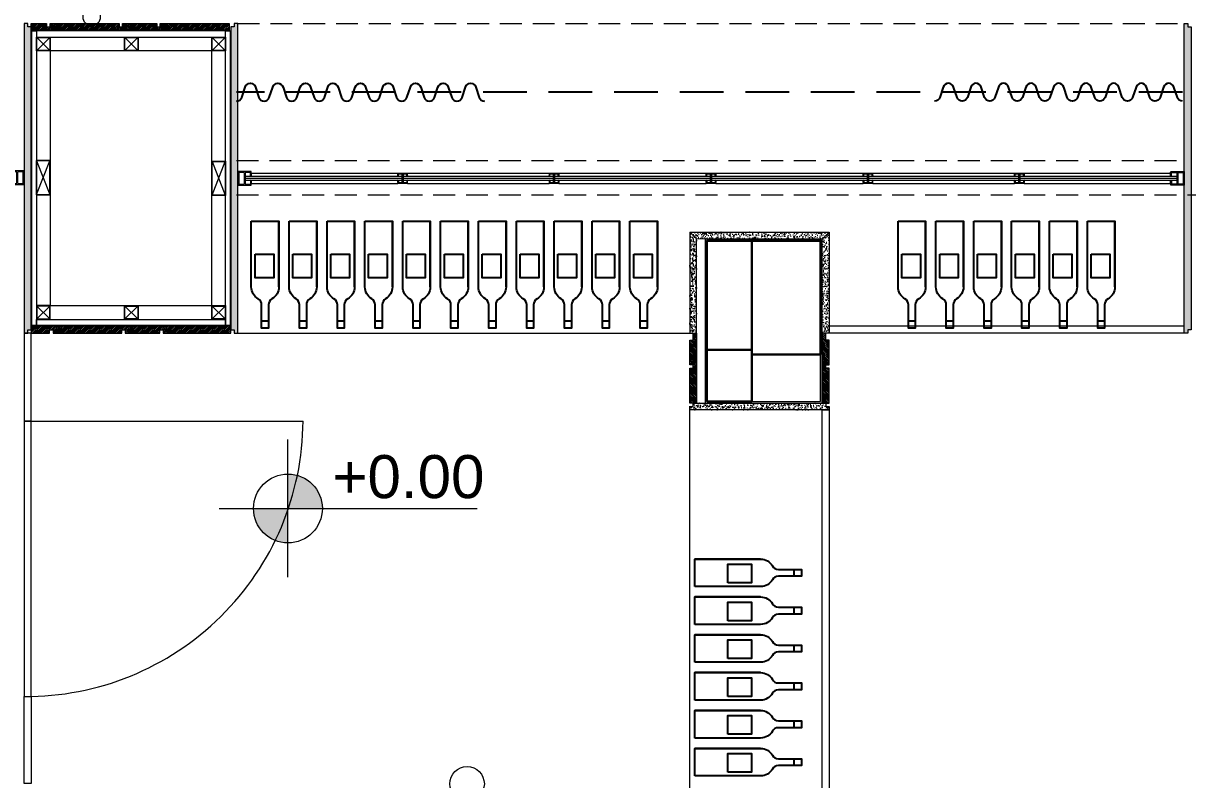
# Model space of a CAD drawing. Header units: centimetres. Extents: x 5488 to 20269, y -31398 to -19684.
# Drawn here: x 17620.4 to 17958.7, y -24178.9 to -23959.2 of the extents above; entities that cross this region are included whole.
import ezdxf
from ezdxf.enums import TextEntityAlignment as Align

# ---------------------------------------------------------------- set-up
doc = ezdxf.new("R2010")
doc.units = ezdxf.units.CM
doc.linetypes.add('HIDDEN', pattern=[9.525, 6.35, -3.175])
doc.linetypes.add('HIDDENX2', pattern=[19.05, 12.7, -6.35])
doc.layers.add('0-LNS-VLF-PERDE', color=10, linetype='Continuous')
doc.layers.add('parke', color=21, linetype='Continuous')
for name, color, linetype, lineweight in [('CRC_plan_kot', 4, 'Continuous', 20), ('CRC_plan_kot_isim', 3, 'Continuous', 20), ('xxx_Auto_DIMENSION_INTERIOR', 33, 'Continuous', 0), ('xxx_Auto_Dograma_Metal', 157, 'Continuous', 0), ('xxx_Auto_Element_Dograma Cam', 140, 'Continuous', 9), ('xxx_Auto_Element_Dograma Metal', 211, 'Continuous', 20), ('xxx_Auto_Kaplama_Ahşap', 34, 'Continuous', 0), ('xxx_Auto_Kaplama_Ahşap Tarama', 16, 'Continuous', 5), ('xxx_Auto_Kaplama_Mermer', 43, 'Continuous', 13), ('xxx_Auto_Kaplama_Siva Sap', 253, 'Continuous', 13), ('xxx_Auto_Konstruksiyon_Metal', 141, 'Continuous', 0), ('xxx_Auto_Merdiven_Merdiven', 163, 'Continuous', 15), ('xxx_Auto_Mobilya_Ahsap', 34, 'Continuous', 20), ('xxx_Auto_Mobilya_Metal', 132, 'Continuous', 20), ('xxx_Auto_Tasiyici_Betonarme', 1, 'Continuous', 30), ('xxx_Auto_Tefris_Silik', 252, 'Continuous', 13), ('xxx_Auto_Tefris_Tefris', 32, 'Continuous', 15), ('xxx_Auto_Yardimci_Yazi', 7, 'Continuous', 9)]:
    doc.layers.add(name, color=color, linetype=linetype, lineweight=lineweight)
doc.layers.add('xxx_Auto_Kaplama_Mermer Tarama', color=7, linetype='Continuous', lineweight=0, true_color=0xadadad)
doc.styles.add('a_Arial-50', font='arial.ttf', dxfattribs={"height": 0.125})
pattern_1 = [(135, (-4828.62247, -30349.1277), (-0.2499999996, -0.2499999996), [])]
pattern_2 = [(135, (-4828.50398, -30338.13014), (-0.2499999996, -0.2499999996), [])]
pattern_3 = [(140, (10220.387, 0), (0.159390855, 1.82184669), [0.1905, -2.0955]), (85, (10220.387, 0), (-1.91056845, -0.35243421), [0.1524, -1.67640584]), (190.451445, (10220.4002, 0.1518), (-1.75117752, 1.46941247), [0.16190009, -1.78090245]), (136.1842, (10219.879, 0), (0.42042328, 2.7107904), [0.28575, -3.14325]), (186.635558, (10219.914, 0.226), (-2.47426125, 2.37404134), [0.24285023, -2.67135608]), (81.184151, (10219.879, 0), (-2.47426125, 2.37404134), [0.22859967, -2.51459732]), (111, (10220.006, 0.254), (1.02265198, 1.51614391), [0.1905, -2.0955]), (56, (10220.006, 0.254), (-1.84187966, 0.61802028), [0.1524, -1.6764]), (161.451445, (10220.0912, 0.3803), (-0.81922769, 2.13416419), [0.16190009, -1.78089938]), (127.5, (10220.38697, 0), (-0.845550389, 0.030886033), [0, -1.65608, 0, -1.7018, 0, -1.68275]), (97.5, (10220.387, 0), (-1.001805748, 0.668196625), [0, -0.97028, 0, -1.61798, 0, -0.64135]), (57.5, (10220.387, -0.5664), (0.05728744, 1.355905952), [0, -0.635, 0, -1.9812, 0, -2.6289]), (47.5, (10220.387, -0.8204), (-0.25426491, 1.481291814), [0, -0.8255, 0, -1.31572, 0, -1.8669])]

# ---------------------------------------------------------------- blocks, each defined once
blk = doc.blocks.new('A$Cb3d25d0a')
at = {"layer": 'xxx_Auto_Konstruksiyon_Metal', "lineweight": 20}
h = blk.add_hatch(color=256, dxfattribs=at)
h.dxf.hatch_style = 1
h.paths.add_polyline_path([(2, 2), (2, -2), (-2, -2), (-2, 2)])
h.paths.add_polyline_path([(1.88, 1.88), (-1.88, 1.88), (-1.88, -1.88), (1.88, -1.88)], flags=16)
for points in [[(2, -2), (2, 2), (-2, 2), (-2, -2)], [(1.88, -1.88), (1.88, 1.88), (-1.88, 1.88), (-1.88, -1.88)]]:
    blk.add_lwpolyline(points, close=True, dxfattribs=at)
for points in [[(1.88, -1.88), (-1.88, 1.88)], [(1.88, 1.88), (-1.88, -1.88)]]:
    blk.add_lwpolyline(points, dxfattribs=at)
blk = doc.blocks.new('*U74')
at = {"layer": 'xxx_Auto_Konstruksiyon_Metal', "color": 0, "xscale": -1, "rotation": 180}
blk.add_blockref('A$Cb3d25d0a', (0, 0), dxfattribs=at)
blk = doc.blocks.new('*U75')
at = {"layer": 'xxx_Auto_Kaplama_Ahşap', "color": 0, "linetype": 'ByBlock', "lineweight": -2, "transparency": 16777216}
blk.add_blockref('*U74', (0, 0), dxfattribs=at)
blk = doc.blocks.new('*U76')
at = {"layer": 'xxx_Auto_Konstruksiyon_Metal', "color": 0, "rotation": 180}
blk.add_blockref('A$Cb3d25d0a', (0, 0), dxfattribs=at)
blk = doc.blocks.new('*U77')
at = {"layer": 'xxx_Auto_Kaplama_Ahşap', "color": 0, "linetype": 'ByBlock', "lineweight": -2, "transparency": 16777216}
blk.add_blockref('*U76', (0, 0), dxfattribs=at)
blk = doc.blocks.new('gizliprofil_e')
at = {"layer": 'xxx_Auto_Element_Dograma Metal'}
for p, q in [((0.05, -2.3), (0.05, 1.1)), ((0.35, -2.3), (0.35, 1.1))]:
    blk.add_line(p, q, dxfattribs=at)
for points in [[(-1.7, -2.6), (2.2, -2.6), (2.2, 1.4), (-1.7, 1.4)], [(-1.5, 0.05), (-1.5, 0.05), (-1.5, 0.05), (-1.5, 1.1)], [(0.05, 1.1), (-1.5, 1.1)], [(0.35, -2.3), (1.9, -2.3), (1.9, 1.1), (0.35, 1.1)], [(-1.5, -1.25), (-1.5, -1.25), (-1.5, -1.25), (-1.5, -2.3)], [(-1.5, -2.3), (0.05, -2.3)]]:
    blk.add_lwpolyline(points, dxfattribs=at)
for centre, radius, start, end in [((3.52, 0.34), 5.32, 168.5228, 183.0808), ((-1.65, 0.24), 0.24, 230.6527, 307.686), ((2.75, -1.6), 4.56, 175.6886, 192.7072), ((-1.65, -1.44), 0.24, 52.3134, 129.3468)]:
    blk.add_arc(centre, radius, start, end, dxfattribs=at)
blk = doc.blocks.new('4X10 PROFİL')
at = {"layer": 'xxx_Auto_Konstruksiyon_Metal'}
h = blk.add_hatch(color=256, dxfattribs=at)
h.dxf.hatch_style = 1
h.paths.add_polyline_path([(6769.8, -31068.3), (6669.8, -31068.3), (6669.8, -31108.3), (6769.8, -31108.3)])
h.paths.add_polyline_path([(6768.8, -31107.3), (6670.8, -31107.3), (6670.8, -31069.3), (6768.8, -31069.3)], flags=16)
for p, q in [((6670.8, -31069.3), (6768.8, -31107.3)), ((6768.8, -31069.3), (6670.8, -31107.3))]:
    blk.add_line(p, q, dxfattribs=at)
for points in [[(6669.8, -31068.3), (6769.8, -31068.3), (6769.8, -31108.3), (6669.8, -31108.3)], [(6670.8, -31069.3), (6768.8, -31069.3), (6768.8, -31107.3), (6670.8, -31107.3)]]:
    blk.add_lwpolyline(points, close=True, dxfattribs=at)
blk = doc.blocks.new('dograma_metal_orta')
at = {"layer": 'xxx_Auto_Element_Dograma Metal'}
for points in [[(-0.5, 1.5), (2.3, 1.5)], [(-0.3, -1.2), (0.75, -1.2), (0.75, 1.2), (-0.3, 1.2)], [(-0.3, 0.65), (-0.3, 0.65), (-0.3, 0.65), (-0.3, 1.2)], [(2.1, 1.2), (1.05, 1.2), (1.05, -1.2), (2.1, -1.2)], [(2.1, 0.65), (2.1, 0.65), (2.1, 0.65), (2.1, 1.2)], [(2.3, -1.5), (-0.5, -1.5)], [(-0.3, -0.65), (-0.3, -0.65), (-0.3, -0.65), (-0.3, -1.2)], [(2.1, -0.65), (2.1, -0.65), (2.1, -0.65), (2.1, -1.2)]]:
    blk.add_lwpolyline(points, dxfattribs=at)
for centre, radius, start, end in [((4.24, 0.52), 4.84, 168.2942, 178.3809), ((-0.45, 0.84), 0.24, 230.6527, 307.686), ((2.25, 0.84), 0.24, 232.314, 309.3473), ((-2.44, 0.52), 4.84, 1.6191, 11.7058), ((-0.45, -0.84), 0.24, 52.3134, 129.3468), ((4.24, -0.52), 4.84, 181.6185, 191.7052), ((2.25, -0.84), 0.24, 50.6532, 127.6866), ((-2.44, -0.52), 4.84, 348.2945, 358.3815)]:
    blk.add_arc(centre, radius, start, end, dxfattribs=at)
blk = doc.blocks.new('*U119')
at = {"layer": '0-LNS-VLF-PERDE', "ltscale": 4}
for points in [[(-167.48, 3.42, 0.322823), (-165.98, 4.5), (-164.98, 7.5, -0.720759), (-161.98, 7.5), (-160.98, 4.5, 0.720759), (-157.98, 4.5), (-156.98, 7.5, -0.322823), (-155.48, 8.58, -0.322823), (-153.98, 7.5), (-152.98, 4.5, 0.720759), (-149.98, 4.5), (-148.98, 7.5, -0.720759), (-145.98, 7.5), (-144.98, 4.5, 0.720759), (-141.98, 4.5), (-140.98, 7.5, -0.322823), (-139.48, 8.58, -0.322823), (-137.98, 7.5), (-136.98, 4.5, 0.720759), (-133.98, 4.5), (-132.98, 7.5, -0.720759), (-129.98, 7.5), (-128.98, 4.5, 0.720759), (-125.98, 4.5), (-124.98, 7.5, -0.322823), (-123.48, 8.58, -0.322823), (-121.98, 7.5), (-120.98, 4.5, 0.720759), (-117.98, 4.5), (-116.98, 7.5, -0.720759), (-113.98, 7.5), (-112.98, 4.5, 0.322823), (-111.48, 3.42, 0.322823), (-109.98, 4.5), (-108.98, 7.5, -0.720759), (-105.98, 7.5), (-104.98, 4.5, 0.720759), (-101.98, 4.5), (-100.98, 7.5, -0.322823), (-99.48, 8.58, -0.322823), (-97.98, 7.5), (-96.98, 4.5, 0.322823), (-95.48, 3.42, 0.322823)], [(107.32, 3.42, -0.322823), (105.82, 4.5), (104.82, 7.5, 0.720759), (101.82, 7.5), (100.82, 4.5, -0.720759), (97.82, 4.5), (96.82, 7.5, 0.322823), (95.32, 8.58, 0.322823), (93.82, 7.5), (92.82, 4.5, -0.720759), (89.82, 4.5), (88.82, 7.5, 0.720759), (85.82, 7.5), (84.82, 4.5, -0.720759), (81.82, 4.5), (80.82, 7.5, 0.322823), (79.32, 8.58, 0.322823), (77.82, 7.5), (76.82, 4.5, -0.720759), (73.82, 4.5), (72.82, 7.5, 0.720759), (69.82, 7.5), (68.82, 4.5, -0.720759), (65.82, 4.5), (64.82, 7.5, 0.322823), (63.32, 8.58, 0.322823), (61.82, 7.5), (60.82, 4.5, -0.720759), (57.82, 4.5), (56.82, 7.5, 0.720759), (53.82, 7.5), (52.82, 4.5, -0.322823), (51.32, 3.42, -0.322823), (49.82, 4.5), (48.82, 7.5, 0.720759), (45.82, 7.5), (44.82, 4.5, -0.720759), (41.82, 4.5), (40.82, 7.5, 0.322823), (39.32, 8.58, 0.322823), (37.82, 7.5), (36.82, 4.5, -0.322823), (35.32, 3.42, -0.322823)]]:
    blk.add_lwpolyline(points, format="xyb", dxfattribs=at)
at = {"layer": '0-LNS-VLF-PERDE', "linetype": 'HIDDENX2'}
blk.add_lwpolyline([(-167.48, 6), (107.32, 6)], dxfattribs=at)
blk = doc.blocks.new('level_50')
for points in [[(10, 0, 0.414214), (0, 10), (0, 0)], [(0, 0), (-10, 0, 0.414214), (0, -10)]]:
    blk.add_hatch(color=256).paths.add_polyline_path(points)
for p, q in [((0, 0), (0, 20)), ((-20, 0), (0, 0)), ((0, -20), (0, 0)), ((0, 0), (55, 0))]:
    blk.add_line(p, q)
blk.add_circle((0, 0), 10)
blk = doc.blocks.new('level')
blk.add_blockref('level_50', (0, 0))
at = {"layer": 'xxx_Auto_Yardimci_Yazi', "style": 'a_Arial-50'}
blk.add_attdef('LEVEL', text='', height=12.5, dxfattribs=at).set_placement((35, 3), align=Align.CENTER)
blk = doc.blocks.new('PLAN KOT')
at = {"layer": 'CRC_plan_kot'}
ref = blk.add_blockref('level', (-1247.45, 565.75), dxfattribs=at)
ref.add_attrib('LEVEL', '+0.00', dxfattribs={"layer": 'CRC_plan_kot_isim', "height": 12.5, "style": 'a_Arial-50'}).set_placement((-1212.45, 568.75), align=Align.CENTER)
blk = doc.blocks.new('A$C85cc6fa7')
at = {"elevation": -91.32}
blk.add_lwpolyline([(172.43, -1.8), (172.43, -9.63), (167.43, -7.86), (167.43, -1.8, -1)], format="xyb", close=True, dxfattribs=at)
blk = doc.blocks.new('A$C58e97340')
at = {"layer": 'parke', "ltscale": 15}
for p, q in [((-1, -28.87), (1, -28.87)), ((10, -28.87), (12, -28.87)), ((21, -28.87), (23, -28.87)), ((32, -28.87), (34, -28.87)), ((43, -28.87), (45, -28.87)), ((54, -28.87), (56, -28.87))]:
    blk.add_line(p, q, dxfattribs=at)
for points in [[(-4, 0), (4, 0), (4, -19.06), (4, 0), (4, -19.06, -0.267949), (2, -22.53, 0.267949), (1, -24.26), (1, -31), (-1, -31), (-1, -24.26, 0.267949), (-2, -22.53, -0.267949), (-4, -19.06)], [(7, 0), (15, 0), (15, -19.06), (15, 0), (15, -19.06, -0.267949), (13, -22.53, 0.267949), (12, -24.26), (12, -31), (10, -31), (10, -24.26, 0.267949), (9, -22.53, -0.267949), (7, -19.06)], [(18, 0), (26, 0), (26, -19.06), (26, 0), (26, -19.06, -0.267949), (24, -22.53, 0.267949), (23, -24.26), (23, -31), (21, -31), (21, -24.26, 0.267949), (20, -22.53, -0.267949), (18, -19.06)], [(29, 0), (37, 0), (37, -19.06), (37, 0), (37, -19.06, -0.267949), (35, -22.53, 0.267949), (34, -24.26), (34, -31), (32, -31), (32, -24.26, 0.267949), (31, -22.53, -0.267949), (29, -19.06)], [(40, 0), (48, 0), (48, -19.06), (48, 0), (48, -19.06, -0.267949), (46, -22.53, 0.267949), (45, -24.26), (45, -31), (43, -31), (43, -24.26, 0.267949), (42, -22.53, -0.267949), (40, -19.06)], [(51, 0), (59, 0), (59, -19.06), (59, 0), (59, -19.06, -0.267949), (57, -22.53, 0.267949), (56, -24.26), (56, -31), (54, -31), (54, -24.26, 0.267949), (53, -22.53, -0.267949), (51, -19.06)]]:
    blk.add_lwpolyline(points, format="xyb", close=True, dxfattribs=at)
for points in [[(-2.91, -9.53), (2.5, -9.53), (2.5, -16.45), (-2.91, -16.45)], [(8.09, -9.53), (13.5, -9.53), (13.5, -16.45), (8.09, -16.45)], [(19.09, -9.53), (24.5, -9.53), (24.5, -16.45), (19.09, -16.45)], [(30.09, -9.53), (35.5, -9.53), (35.5, -16.45), (30.09, -16.45)], [(41.09, -9.53), (46.5, -9.53), (46.5, -16.45), (41.09, -16.45)], [(52.09, -9.53), (57.5, -9.53), (57.5, -16.45), (52.09, -16.45)]]:
    blk.add_lwpolyline(points, close=True, dxfattribs=at)

msp = doc.modelspace()

# ---------------------------------------------------------------- hatches: boundary and pattern name
at = {"layer": 'xxx_Auto_Kaplama_Ahşap Tarama', "true_color": 0xcba65d}
h = msp.add_hatch(dxfattribs=at)
h.set_pattern_fill('JIS_WOOD', color=43, scale=0.5)
h.set_pattern_definition([(45, (11599.60474, -1276.23622), (-0.2499999996, 0.2499999996), [])])
h.paths.add_polyline_path([(17627.18, -23960.17), (17630.18, -23960.17), (17630.18, -23961.17), (17629.86, -23961.17), (17622.67, -23961.17), (17622.67, -23959.17), (17627.18, -23959.17)])
h = msp.add_hatch(dxfattribs=at)
h.set_pattern_fill('JIS_WOOD', color=43, scale=0.5)
h.set_pattern_definition([(45, (11620.64536, -1276.23622), (-0.2499999996, 0.2499999996), [])])
h.paths.add_polyline_path([(17648.22, -23960.17), (17651.22, -23960.17), (17651.22, -23961.17), (17650.9, -23961.17), (17630.22, -23961.17), (17630.22, -23960.07), (17628.17, -23960.07), (17628.17, -23959.17), (17648.22, -23959.17)])
h = msp.add_hatch(dxfattribs=at)
h.set_pattern_fill('JIS_WOOD', color=43, scale=0.5)
h.set_pattern_definition([(45, (11631.6429, -1276.23913), (-0.2499999996, 0.2499999996), [])])
h.paths.add_polyline_path([(17659.22, -23960.17), (17662.22, -23960.17), (17662.22, -23961.17), (17661.9, -23961.17), (17651.22, -23961.17), (17651.22, -23960.07), (17649.22, -23960.07), (17649.22, -23959.17), (17659.22, -23959.17)])
h = msp.add_hatch(dxfattribs=at)
h.set_pattern_fill('JIS_WOOD', color=43, scale=0.5)
h.set_pattern_definition([(45, (-9779.61303, 0), (-0.2499999996, 0.2499999996), [])])
h.paths.add_polyline_path([(17680.25, -23961.17), (17676.68, -23961.17), (17662.21, -23961.17), (17662.21, -23960.07), (17660.21, -23960.07), (17660.21, -23959.17), (17680.25, -23959.17)])
h = msp.add_hatch(dxfattribs=at)
h.set_pattern_fill('JIS_WOOD', color=43, scale=0.5)
h.set_pattern_definition([(45, (11600.465, -1364.2336), (-0.2499999996, 0.2499999996), [])])
h.paths.add_polyline_path([(17628.04, -24048.17), (17631.04, -24048.17), (17631.04, -24047.17), (17630.72, -24047.17), (17622.69, -24047.17), (17622.69, -24049.17), (17628.04, -24049.17)])
h = msp.add_hatch(dxfattribs=at)
h.set_pattern_fill('JIS_WOOD', color=43, scale=0.5)
h.set_pattern_definition([(45, (11621.46497, -1364.2336), (-0.2499999996, 0.2499999996), [])])
h.paths.add_polyline_path([(17649.04, -24048.17), (17652.04, -24048.17), (17652.04, -24047.17), (17651.72, -24047.17), (17631.04, -24047.17), (17631.04, -24048.27), (17629.04, -24048.27), (17629.04, -24049.17), (17649.04, -24049.17)])
h = msp.add_hatch(dxfattribs=at)
h.set_pattern_fill('JIS_WOOD', color=43, scale=0.5)
h.set_pattern_definition([(45, (11632.46253, -1364.2365), (-0.2499999996, 0.2499999996), [])])
h.paths.add_polyline_path([(17660.04, -24048.17), (17663.04, -24048.17), (17663.04, -24047.17), (17662.72, -24047.17), (17652.04, -24047.17), (17652.04, -24048.27), (17650.04, -24048.27), (17650.04, -24049.17), (17660.04, -24049.17)])
h = msp.add_hatch(dxfattribs=at)
h.set_pattern_fill('JIS_WOOD', color=43, scale=0.5)
h.set_pattern_definition([(45, (11637.298, -1364.2365), (-0.2499999996, 0.2499999996), [])])
h.paths.add_polyline_path([(17680.68, -24047.17), (17676.68, -24047.17), (17663.04, -24047.17), (17663.04, -24048.27), (17661.04, -24048.27), (17661.04, -24049.17), (17680.68, -24049.17)])
h = msp.add_hatch(dxfattribs=at)
h.set_pattern_fill('JIS_WOOD', color=43, scale=0.5, angle=90)
h.set_pattern_definition(pattern_1)
h.paths.add_polyline_path([(17815, -24049.17), (17816.01, -24049.17), (17816.01, -24056.38), (17814.9, -24056.38), (17814.9, -24058.38), (17814, -24058.38), (17814, -24051.17), (17815, -24051.17), (17815, -24049.17)])
h = msp.add_hatch(dxfattribs=at)
h.set_pattern_fill('JIS_WOOD', color=43, scale=0.5, angle=90)
h.set_pattern_definition(pattern_1)
h.paths.add_polyline_path([(17853.51, -24049.17), (17852.51, -24049.17), (17852.51, -24056.38), (17853.61, -24056.38), (17853.61, -24058.38), (17854.52, -24058.38), (17854.52, -24051.17), (17853.51, -24051.17), (17853.51, -24049.17)])
h = msp.add_hatch(dxfattribs=at)
h.set_pattern_fill('JIS_WOOD', color=43, scale=0.5, angle=90)
h.set_pattern_definition(pattern_2)
h.paths.add_polyline_path([(17814.99, -24059.38), (17814.99, -24056.38), (17815.99, -24056.38), (17815.99, -24056.7), (17815.97, -24069.48), (17814.02, -24069.48), (17813.99, -24059.38)])
h = msp.add_hatch(dxfattribs=at)
h.set_pattern_fill('JIS_WOOD', color=43, scale=0.5, angle=90)
h.set_pattern_definition(pattern_2)
h.paths.add_polyline_path([(17853.53, -24059.38), (17853.53, -24056.38), (17852.53, -24056.38), (17852.53, -24056.7), (17852.55, -24069.48), (17854.5, -24069.48), (17854.53, -24059.38)])
at = {"layer": 'xxx_Auto_Kaplama_Mermer Tarama'}
h = msp.add_hatch(dxfattribs=at)
h.set_pattern_fill('AR-CONC', color=241, scale=0.01)
h.set_pattern_definition([(50, (11300.2989, -1326.3333), (1.82184669, -0.15939086), [0.1905, -2.0955]), (355, (11300.2989, -1326.3333), (-0.35243421, 1.91056845), [0.1524, -1.67640584]), (100.451445, (11300.4507, -1326.3466), (1.46941247, 1.75117752), [0.16190009, -1.78090245]), (46.1842, (11300.2989, -1325.8253), (2.7107904, -0.42042328), [0.28575, -3.14325]), (96.635558, (11300.5247, -1325.8603), (2.37404134, 2.47426125), [0.24285023, -2.67135608]), (351.184151, (11300.2989, -1325.8253), (2.37404134, 2.47426125), [0.22859967, -2.51459732]), (21, (11300.5529, -1325.9523), (1.51614391, -1.02265198), [0.1905, -2.0955]), (326, (11300.5529, -1325.9523), (0.61802028, 1.84187966), [0.1524, -1.6764]), (71.451445, (11300.6792, -1326.0375), (2.13416419, 0.81922769), [0.16190009, -1.78089938]), (37.5, (11300.29885, -1326.3333), (0.030886033, 0.845550389), [0, -1.65608, 0, -1.7018, 0, -1.68275]), (7.5, (11300.29885, -1326.3333), (0.668196625, 1.001805748), [0, -0.97028, 0, -1.61798, 0, -0.64135]), (327.5, (11299.7324, -1326.3333), (1.355905952, -0.05728744), [0, -0.635, 0, -1.9812, 0, -2.6289]), (317.5, (11299.4784, -1326.3333), (1.481291814, 0.25426491), [0, -0.8255, 0, -1.31572, 0, -1.8669])])
h.paths.add_polyline_path([(17622.69, -23960.17), (17621.69, -23960.17), (17621.69, -23959.17), (17620.69, -23959.17), (17620.69, -24002.01), (17620.69, -24002.01), (17620.69, -24006.01), (17620.69, -24049.17), (17621.69, -24049.17), (17621.69, -24048.17), (17622.69, -24048.17), (17622.69, -24047.17)])
h = msp.add_hatch(dxfattribs=at)
h.set_pattern_fill('AR-CONC', color=241, scale=0.01)
h.set_pattern_definition([(50, (11637.2989, -1364.2366), (1.82184669, -0.15939086), [0.1905, -2.0955]), (355, (11637.2989, -1364.2366), (-0.35243421, 1.91056845), [0.1524, -1.67640584]), (100.451445, (11637.4507, -1364.2499), (1.46941247, 1.75117752), [0.16190009, -1.78090245]), (46.1842, (11637.2989, -1363.7286), (2.7107904, -0.42042328), [0.28575, -3.14325]), (96.635558, (11637.5247, -1363.7636), (2.37404134, 2.47426125), [0.24285023, -2.67135608]), (351.184151, (11637.2989, -1363.7286), (2.37404134, 2.47426125), [0.22859967, -2.51459732]), (21, (11637.5529, -1363.8556), (1.51614391, -1.02265198), [0.1905, -2.0955]), (326, (11637.5529, -1363.8556), (0.61802028, 1.84187966), [0.1524, -1.6764]), (71.451445, (11637.6792, -1363.9408), (2.13416419, 0.81922769), [0.16190009, -1.78089938]), (37.5, (11637.29885, -1364.2366), (0.030886033, 0.845550389), [0, -1.65608, 0, -1.7018, 0, -1.68275]), (7.5, (11637.29885, -1364.2366), (0.668196625, 1.001805748), [0, -0.97028, 0, -1.61798, 0, -0.64135]), (327.5, (11636.7324, -1364.2366), (1.355905952, -0.05728744), [0, -0.635, 0, -1.9812, 0, -2.6289]), (317.5, (11636.4784, -1364.2366), (1.481291814, 0.25426491), [0, -0.8255, 0, -1.31572, 0, -1.8669])])
h.paths.add_polyline_path([(17682.68, -24049.17), (17681.68, -24049.17), (17681.68, -24048.17), (17680.68, -24048.17), (17680.68, -24047.17), (17680.68, -23961.17), (17680.68, -23961.17), (17680.68, -23960.17), (17681.68, -23960.17), (17681.68, -23959.17), (17682.68, -23959.17)])
h = msp.add_hatch(dxfattribs=at)
h.set_pattern_fill('AR-CONC', color=241, scale=0.01)
h.set_pattern_definition([(50, (11859.3492, -1364.2366), (1.82184669, -0.15939086), [0.1905, -2.0955]), (355, (11859.3492, -1364.2366), (-0.35243421, 1.91056845), [0.1524, -1.67640584]), (100.451445, (11859.501, -1364.2498), (1.46941247, 1.75117752), [0.16190009, -1.78090245]), (46.1842, (11859.3492, -1363.7286), (2.7107904, -0.42042328), [0.28575, -3.14325]), (96.635558, (11859.575, -1363.7636), (2.37404134, 2.47426125), [0.24285023, -2.67135608]), (351.184151, (11859.3492, -1363.7286), (2.37404134, 2.47426125), [0.22859967, -2.51459732]), (21, (11859.6032, -1363.8556), (1.51614391, -1.02265198), [0.1905, -2.0955]), (326, (11859.6032, -1363.8556), (0.61802028, 1.84187966), [0.1524, -1.6764]), (71.451445, (11859.7295, -1363.9408), (2.13416419, 0.81922769), [0.16190009, -1.78089938]), (37.5, (11859.3492, -1364.23656), (0.030886033, 0.845550389), [0, -1.65608, 0, -1.7018, 0, -1.68275]), (7.5, (11859.3492, -1364.2366), (0.668196625, 1.001805748), [0, -0.97028, 0, -1.61798, 0, -0.64135]), (327.5, (11858.78276, -1364.23656), (1.355905952, -0.05728744), [0, -0.635, 0, -1.9812, 0, -2.6289]), (317.5, (11858.5288, -1364.2366), (1.481291814, 0.25426491), [0, -0.8255, 0, -1.31572, 0, -1.8669])])
h.paths.add_polyline_path([(17957.68, -24049.17), (17958.68, -24049.17), (17958.68, -24048.17), (17959.68, -24048.17), (17959.68, -24047.17), (17959.68, -23961.17), (17959.68, -23961.17), (17959.68, -23960.17), (17958.68, -23960.17), (17958.68, -23959.17), (17957.68, -23959.17)])
h = msp.add_hatch(dxfattribs=at)
h.set_pattern_fill('AR-CONC', color=241, scale=0.01, angle=90)
h.set_pattern_definition(pattern_3)
h.paths.add_polyline_path([(17814, -24049.17), (17816.01, -24049.17), (17816.01, -24021.81), (17814.01, -24019.82)])
h = msp.add_hatch(dxfattribs=at)
h.set_pattern_fill('AR-CONC', color=241, scale=0.01, angle=90)
h.set_pattern_definition(pattern_3)
h.paths.add_polyline_path([(17814.01, -24019.82), (17854.51, -24019.81), (17852.5, -24021.82), (17816.01, -24021.81)])
h = msp.add_hatch(dxfattribs=at)
h.set_pattern_fill('AR-CONC', color=241, scale=0.01, angle=90)
h.set_pattern_definition(pattern_3)
h.paths.add_polyline_path([(17854.52, -24049.17), (17852.51, -24049.17), (17852.5, -24021.82), (17854.51, -24019.82)])
h = msp.add_hatch(dxfattribs=at)
h.set_pattern_fill('AR-CONC', color=241, scale=0.01, angle=90)
h.set_pattern_definition([(140, (-4830.4331, -30407.9179), (0.15939086, 1.82184669), [0.1905, -2.0955]), (85, (-4830.433, -30407.918), (-1.91056845, -0.35243421), [0.1524, -1.67640584]), (190.451445, (-4830.4198, -30407.7661), (-1.75117752, 1.46941247), [0.16190009, -1.78090245]), (136.1842, (-4830.941, -30407.918), (0.42042328, 2.7107904), [0.28575, -3.14325]), (186.635558, (-4830.906, -30407.692), (-2.47426125, 2.37404134), [0.24285023, -2.67135608]), (81.184151, (-4830.941, -30407.918), (-2.47426125, 2.37404134), [0.22859967, -2.51459732]), (111, (-4830.8141, -30407.6639), (1.02265198, 1.51614391), [0.1905, -2.0955]), (56, (-4830.814, -30407.664), (-1.84187966, 0.61802028), [0.1524, -1.6764]), (161.451445, (-4830.7289, -30407.5376), (-0.81922769, 2.13416419), [0.16190009, -1.78089938]), (127.5, (-4830.4331, -30407.9179), (-0.845550389, 0.030886033), [0, -1.65608, 0, -1.7018, 0, -1.68275]), (97.5, (-4830.4331, -30407.9179), (-1.001805748, 0.668196625), [0, -0.97028, 0, -1.61798, 0, -0.64135]), (57.5, (-4830.4331, -30408.48433), (0.05728744, 1.355905952), [0, -0.635, 0, -1.9812, 0, -2.6289]), (47.5, (-4830.4331, -30408.7383), (-0.25426491, 1.481291814), [0, -0.8255, 0, -1.31572, 0, -1.8669])])
h.paths.add_polyline_path([(17815, -24069.48), (17852.5, -24069.48), (17853.5, -24069.48), (17853.5, -24070.48), (17854.5, -24070.48), (17854.5, -24071.48), (17814, -24071.48), (17814, -24070.48), (17815, -24070.48)])

# ---------------------------------------------------------------- linework, layer by layer
at = {"layer": 'xxx_Auto_Dograma_Metal'}
for p, q in [((17686.59, -24002.67), (17729.19, -24002.67)), ((17731.99, -24002.67), (17773.19, -24002.67)), ((17775.99, -24002.67), (17818.78, -24002.67)), ((17821.58, -24002.67), (17864.37, -24002.67)), ((17867.17, -24002.67), (17908.37, -24002.67)), ((17911.17, -24002.67), (17953.77, -24002.67)), ((17686.59, -24005.67), (17729.19, -24005.67)), ((17731.99, -24005.67), (17773.19, -24005.67)), ((17775.99, -24005.67), (17818.78, -24005.67)), ((17821.58, -24005.67), (17864.37, -24005.67)), ((17867.17, -24005.67), (17908.37, -24005.67)), ((17911.17, -24005.67), (17953.77, -24005.67))]:
    msp.add_line(p, q, dxfattribs=at)
at = {"layer": 'xxx_Auto_Element_Dograma Cam'}
for p, q in [((17684.84, -24003.57), (17730.44, -24003.57)), ((17730.74, -24003.57), (17774.44, -24003.57)), ((17774.74, -24003.57), (17820.03, -24003.57)), ((17820.33, -24003.57), (17865.62, -24003.57)), ((17865.92, -24003.57), (17909.62, -24003.57)), ((17909.92, -24003.57), (17955.52, -24003.57)), ((17684.84, -24004.17), (17730.44, -24004.17)), ((17684.84, -24004.77), (17730.44, -24004.77)), ((17730.74, -24004.17), (17774.44, -24004.17)), ((17730.74, -24004.77), (17774.44, -24004.77)), ((17774.74, -24004.17), (17820.03, -24004.17)), ((17774.74, -24004.77), (17820.03, -24004.77)), ((17820.33, -24004.17), (17865.62, -24004.17)), ((17820.33, -24004.77), (17865.62, -24004.77)), ((17865.92, -24004.17), (17909.62, -24004.17)), ((17865.92, -24004.77), (17909.62, -24004.77)), ((17909.92, -24004.17), (17955.52, -24004.17)), ((17909.92, -24004.77), (17955.52, -24004.77))]:
    msp.add_line(p, q, dxfattribs=at)
for points in [[(17957.68, -24047.17), (17854.52, -24047.17)], [(17957.68, -24049.17), (17854.52, -24049.17)], [(17621.68, -24074.71), (17701.68, -24074.71)]]:
    msp.add_lwpolyline(points, dxfattribs=at)
for points in [[(17620.68, -24074.71), (17622.68, -24074.71), (17622.68, -24049.17), (17620.68, -24049.17)], [(17852.5, -24071.48), (17854.5, -24071.48), (17854.5, -24340.23), (17852.5, -24340.23)], [(17620.68, -24154.71), (17622.68, -24154.71), (17622.68, -24074.71), (17620.68, -24074.71)], [(17620.68, -24154.71), (17622.68, -24154.71), (17622.68, -24180.01), (17620.68, -24180.01)]]:
    msp.add_lwpolyline(points, close=True, dxfattribs=at)
msp.add_arc((17621.23, -24074.26), 80.45, 269.6086, 359.6797, dxfattribs=at)
at = {"layer": 'xxx_Auto_Kaplama_Ahşap'}
for points in [[(17627.18, -23960.17), (17630.18, -23960.17), (17630.18, -23961.17), (17629.86, -23961.17), (17622.67, -23961.17), (17622.67, -23959.17), (17627.18, -23959.17)], [(17648.22, -23960.17), (17651.22, -23960.17), (17651.22, -23961.17), (17650.9, -23961.17), (17630.22, -23961.17), (17630.22, -23960.07), (17628.17, -23960.07), (17628.17, -23959.17), (17648.22, -23959.17)], [(17659.22, -23960.17), (17662.22, -23960.17), (17662.22, -23961.17), (17661.9, -23961.17), (17651.22, -23961.17), (17651.22, -23960.07), (17649.22, -23960.07), (17649.22, -23959.17), (17659.22, -23959.17)], [(17680.25, -23961.17), (17676.68, -23961.17), (17676.68, -23961.17), (17662.21, -23961.17), (17662.21, -23960.07), (17660.21, -23960.07), (17660.21, -23959.17), (17680.25, -23959.17)], [(17628.04, -24048.17), (17631.04, -24048.17), (17631.04, -24047.17), (17630.72, -24047.17), (17622.69, -24047.17), (17622.69, -24049.17), (17628.04, -24049.17)], [(17649.04, -24048.17), (17652.04, -24048.17), (17652.04, -24047.17), (17651.72, -24047.17), (17631.04, -24047.17), (17631.04, -24048.27), (17629.04, -24048.27), (17629.04, -24049.17), (17649.04, -24049.17)], [(17660.04, -24048.17), (17663.04, -24048.17), (17663.04, -24047.17), (17662.72, -24047.17), (17652.04, -24047.17), (17652.04, -24048.27), (17650.04, -24048.27), (17650.04, -24049.17), (17660.04, -24049.17)], [(17680.68, -24047.17), (17676.68, -24047.17), (17676.68, -24047.17), (17663.04, -24047.17), (17663.04, -24048.27), (17661.04, -24048.27), (17661.04, -24049.17), (17680.68, -24049.17)], [(17815, -24051.17), (17815, -24049.17), (17816.01, -24049.17), (17816.01, -24049.49), (17816.01, -24056.38), (17814.9, -24056.38), (17814.9, -24058.38), (17814, -24058.38), (17814, -24051.17)], [(17853.51, -24051.17), (17853.51, -24049.17), (17852.51, -24049.17), (17852.51, -24049.49), (17852.51, -24056.38), (17853.61, -24056.38), (17853.61, -24058.38), (17854.52, -24058.38), (17854.52, -24051.17)], [(17814.99, -24059.38), (17814.99, -24056.38), (17815.99, -24056.38), (17815.99, -24056.7), (17815.97, -24069.48), (17814.02, -24069.48), (17813.99, -24059.38)], [(17853.53, -24059.38), (17853.53, -24056.38), (17852.53, -24056.38), (17852.53, -24056.7), (17852.55, -24069.48), (17854.5, -24069.48), (17854.53, -24059.38)]]:
    msp.add_lwpolyline(points, close=True, dxfattribs=at)
at = {"layer": 'xxx_Auto_Kaplama_Mermer'}
for points in [[(17622.69, -23960.17), (17621.69, -23960.17), (17621.69, -23959.17), (17620.69, -23959.17), (17620.69, -24049.17), (17621.69, -24049.17), (17621.69, -24048.17), (17622.69, -24048.17)], [(17680.68, -24048.17), (17681.68, -24048.17), (17681.68, -24049.17), (17682.68, -24049.17), (17682.68, -23959.17), (17681.68, -23959.17), (17681.68, -23960.17), (17680.68, -23960.17)], [(17959.68, -24048.17), (17958.68, -24048.17), (17958.68, -24049.17), (17957.68, -24049.17), (17957.68, -23959.17), (17958.68, -23959.17), (17958.68, -23960.17), (17959.68, -23960.17)], [(17814, -24049.17), (17816.01, -24049.17), (17816.01, -24021.81), (17814.01, -24019.82)], [(17814.01, -24019.82), (17854.51, -24019.81), (17852.5, -24021.82), (17816.01, -24021.81)], [(17854.52, -24049.17), (17852.51, -24049.17), (17852.5, -24021.82), (17854.51, -24019.82)], [(17853.5, -24069.48), (17853.5, -24070.48), (17854.5, -24070.48), (17854.5, -24071.48), (17814.02, -24071.48), (17814.02, -24070.48), (17815.02, -24070.48), (17815.02, -24069.48)]]:
    msp.add_lwpolyline(points, close=True, dxfattribs=at)
at = {"layer": 'xxx_Auto_Kaplama_Siva Sap'}
for points in [[(17624.19, -23961.37), (17624.19, -24046.97), (17622.89, -24046.97), (17622.89, -23961.37)], [(17624.19, -23961.37), (17624.19, -23963.17), (17679.18, -23963.16), (17679.18, -23961.36)], [(17679.18, -24046.98), (17679.18, -23961.36), (17680.48, -23961.36), (17680.48, -24046.98)], [(17624.19, -24046.97), (17624.19, -24045.17), (17679.18, -24045.18), (17679.18, -24046.98)]]:
    msp.add_lwpolyline(points, close=True, dxfattribs=at)
at = {"layer": 'xxx_Auto_Konstruksiyon_Metal'}
msp.add_lwpolyline([(17628.19, -24041.17), (17675.18, -24041.17), (17675.18, -23967.17), (17628.19, -23967.17)], close=True, dxfattribs=at)
at = {"layer": 'xxx_Auto_Merdiven_Merdiven'}
msp.add_circle((17749.34, -24180.09), 5, dxfattribs=at)
at = {"layer": 'xxx_Auto_Mobilya_Metal'}
for points in [[(17852.5, -24021.82), (17818.5, -24021.82), (17818.5, -24069.48), (17852.5, -24069.48)], [(17852, -24022.32), (17819, -24022.32), (17819, -24068.98), (17852, -24068.98)]]:
    msp.add_lwpolyline(points, close=True, dxfattribs=at)
at = {"layer": 'xxx_Auto_Tasiyici_Betonarme'}
for points in [[(17819, -24053.98), (17832, -24053.98), (17832, -24022.32), (17819, -24022.32)], [(17852, -24055.41), (17852, -24022.32), (17832, -24022.32), (17832, -24055.41)], [(17819, -24053.98), (17819, -24068.98), (17832, -24068.98), (17832, -24053.98)]]:
    msp.add_lwpolyline(points, close=True, dxfattribs=at)
at = {"layer": 'xxx_Auto_Tefris_Silik', "linetype": 'HIDDEN'}
for points in [[(17682.68, -23959.17), (17957.68, -23959.17)], [(17682.36, -23999.01), (17957.16, -23999.01)], [(17682.36, -24009.01), (17961.02, -24009.01)]]:
    msp.add_lwpolyline(points, dxfattribs=at)
at = {"layer": 'xxx_Auto_Tefris_Silik'}
for points in [[(17682.68, -24049.17), (17814, -24049.17)], [(17814.02, -24340.23), (17814, -24071.48)]]:
    msp.add_lwpolyline(points, dxfattribs=at)

# ---------------------------------------------------------------- block references
at = {"xscale": -1}
msp.add_blockref('*U119', (17789.68, -23985.17), dxfattribs=at)
msp.add_blockref('gizliprofil_e', (17618.49, -24003.41))
at = {"rotation": 180}
msp.add_blockref('gizliprofil_e', (17684.88, -24004.77), dxfattribs=at)
at = {"xscale": -1, "rotation": 180}
msp.add_blockref('gizliprofil_e', (17955.47, -24004.77), dxfattribs=at)
at = {"layer": 'xxx_Auto_DIMENSION_INTERIOR'}
for name, p in [('PLAN KOT', (18944.73, -24665.85)), ('A$C58e97340', (17690.64, -24016.68)), ('A$C58e97340', (17745.64, -24016.68)), ('A$C58e97340', (17878.53, -24016.68))]:
    msp.add_blockref(name, p, dxfattribs=at)
at = {"layer": 'xxx_Auto_DIMENSION_INTERIOR', "rotation": 90}
msp.add_blockref('A$C58e97340', (17815.51, -24173.79), dxfattribs=at)
at = {"layer": 'xxx_Auto_Kaplama_Ahşap'}
for name, p in [('*U75', (17626.19, -23965.17)), ('*U77', (17626.19, -24043.17))]:
    msp.add_blockref(name, p, dxfattribs=at)
at = {"layer": 'xxx_Auto_Kaplama_Ahşap Tarama'}
for p in [(17729.69, -24004.17), (17773.69, -24004.17), (17819.28, -24004.17), (17864.87, -24004.17), (17908.87, -24004.17)]:
    msp.add_blockref('dograma_metal_orta', p, dxfattribs=at)
at = {"layer": 'xxx_Auto_Konstruksiyon_Metal', "color": 0, "xscale": -1}
for p in [(17651.8, -23965.16), (17677.18, -23965.17), (17651.8, -24043.17), (17677.18, -24043.17)]:
    msp.add_blockref('A$Cb3d25d0a', p, dxfattribs=at)
at = {"layer": 'xxx_Auto_Mobilya_Ahsap', "yscale": 0.1000000000000028, "rotation": 90}
for p, xscale, zscale in [((14517.35, -23332.03), -0.1000000000000028, 0.1), ((14568.35, -24676.15), 0.1000000000000028, 0.1000000000000028)]:
    msp.add_blockref('4X10 PROFİL', p, dxfattribs=dict(at, xscale=xscale, zscale=zscale))
at = {"layer": 'xxx_Auto_Tefris_Tefris', "rotation": 180}
msp.add_blockref('A$C85cc6fa7', (17810.18, -23959.18), dxfattribs=at)

doc.saveas('drawing.dxf')
